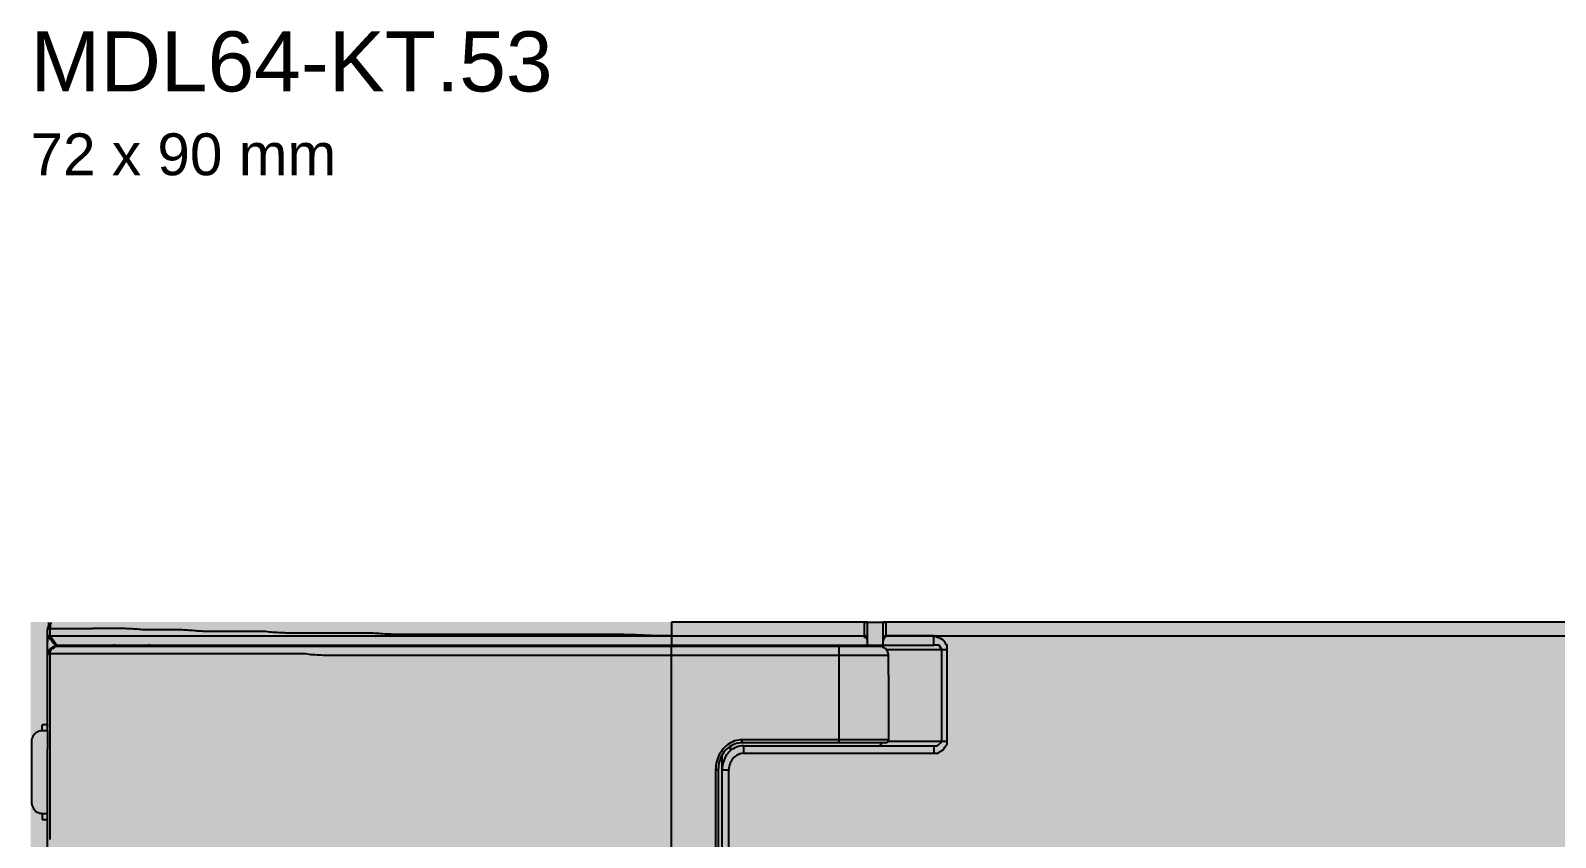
# Model space of a CAD drawing. Header units: millimetres. Extents: x 0 to 966, y -664 to 90.
# Drawn here: x 0 to 109.2, y -581.4 to -523.6 of the extents above; entities that cross this region are included whole.
import ezdxf

# ---------------------------------------------------------------- set-up
doc = ezdxf.new("R2010")
doc.units = ezdxf.units.MM
for name, color, linetype in [('HDL_BODY', 7, 'Continuous'), ('HDL_DETAIL', 7, 'Continuous'), ('HDL_PRINT', 7, 'Continuous')]:
    doc.layers.add(name, color=color, linetype=linetype)
doc.styles.add('HDL_ARIAL', font='arial.ttf')

# ---------------------------------------------------------------- blocks, each defined once
blk = doc.blocks.new('M_DRGBW4.1_FRONT')
at = {"layer": 'HDL_BODY', "true_color": 0xe9e9eb}
blk.add_hatch(color=254, dxfattribs=at).paths.add_polyline_path([(0, 0), (183, 0), (183, 84), (0, 84)])
at = {"layer": 'HDL_BODY', "true_color": 0xf4f4f5}
blk.add_hatch(color=7, dxfattribs=at).paths.add_polyline_path([(53.07, 1), (134.5, 1), (134.5, 83), (53.07, 83)])
at = {"layer": 'HDL_PRINT', "true_color": 0x7f3f98}
for points in [[(68.22, 73.53), (69.27, 73.53), (69.27, 72.03), (70.98, 72.03), (70.98, 73.53), (72.03, 73.53), (72.03, 69.22), (70.98, 69.22), (70.98, 70.95), (69.27, 70.95), (69.27, 69.22), (68.22, 69.22), (68.22, 73.53)], [(76.8, 73.53), (78.04, 73.53), (78.04, 70.19), (80.61, 70.19), (80.61, 69.22), (76.8, 69.22), (76.8, 73.53)]]:
    blk.add_hatch(color=205, dxfattribs=at).paths.add_polyline_path(points)
h = blk.add_hatch(color=205, dxfattribs=at)
h.paths.add_polyline_path([(72.51, 73.53), (74.8, 73.53), (74.88, 73.53), (74.96, 73.52), (75.03, 73.51), (75.1, 73.49), (75.17, 73.47), (75.23, 73.44), (75.29, 73.41), (75.35, 73.38), (75.41, 73.35), (75.46, 73.32), (75.52, 73.28), (75.58, 73.25), (75.63, 73.22), (75.69, 73.18), (75.74, 73.14), (75.79, 73.1), (75.83, 73.05), (75.87, 73), (75.91, 72.95), (75.94, 72.89), (75.99, 72.82), (76.04, 72.76), (76.09, 72.69), (76.12, 72.63), (76.15, 72.56), (76.18, 72.5), (76.2, 72.43), (76.21, 72.37), (76.22, 72.3), (76.23, 72.24), (76.25, 72.15), (76.27, 72.06), (76.28, 71.98), (76.3, 71.89), (76.31, 71.81), (76.31, 71.73), (76.32, 71.65), (76.32, 71.58), (76.32, 71.51), (76.32, 71.44), (76.32, 71.38), (76.32, 71.25), (76.32, 71.13), (76.32, 71.01), (76.32, 70.91), (76.31, 70.81), (76.31, 70.72), (76.3, 70.64), (76.29, 70.56), (76.28, 70.49), (76.27, 70.42), (76.25, 70.36), (76.23, 70.3), (76.2, 70.21), (76.17, 70.12), (76.14, 70.04), (76.11, 69.97), (76.07, 69.9), (76.03, 69.84), (75.99, 69.78), (75.95, 69.73), (75.9, 69.69), (75.85, 69.66), (75.81, 69.59), (75.77, 69.53), (75.72, 69.48), (75.67, 69.43), (75.61, 69.4), (75.56, 69.37), (75.49, 69.35), (75.43, 69.34), (75.37, 69.33), (75.3, 69.3), (75.23, 69.28), (75.16, 69.26), (75.08, 69.24), (75.01, 69.23), (74.95, 69.23), (74.89, 69.23), (74.84, 69.22), (74.8, 69.22), (72.51, 69.22), (72.51, 73.53)])
h.paths.add_polyline_path([(73.56, 72.56), (73.56, 70.19), (74.51, 70.19), (74.57, 70.19), (74.64, 70.2), (74.7, 70.2), (74.76, 70.2), (74.81, 70.21), (74.86, 70.23), (74.91, 70.25), (74.95, 70.27), (74.99, 70.3), (75.02, 70.31), (75.06, 70.32), (75.09, 70.35), (75.12, 70.38), (75.14, 70.43), (75.16, 70.48), (75.17, 70.55), (75.18, 70.63), (75.2, 70.66), (75.22, 70.7), (75.24, 70.75), (75.25, 70.81), (75.26, 70.88), (75.27, 70.96), (75.27, 71.05), (75.27, 71.15), (75.27, 71.26), (75.27, 71.38), (75.27, 71.49), (75.26, 71.6), (75.25, 71.71), (75.24, 71.8), (75.22, 71.89), (75.2, 71.97), (75.18, 72.04), (75.16, 72.11), (75.13, 72.16), (75.11, 72.21), (75.08, 72.24), (75.05, 72.3), (75.01, 72.36), (74.97, 72.4), (74.92, 72.45), (74.87, 72.48), (74.81, 72.51), (74.74, 72.53), (74.67, 72.55), (74.59, 72.56), (74.51, 72.56), (73.56, 72.56)])
at = {"layer": 'HDL_PRINT', "true_color": 0x5b5b5e}
for points in [[(88.81, 73.21), (88.63, 73.21), (88.45, 73.19), (88.27, 73.18), (88.1, 73.15), (87.93, 73.12), (87.76, 73.07), (87.6, 73.03), (87.43, 72.97), (87.27, 72.92), (87.12, 72.85), (86.96, 72.78), (86.81, 72.7), (86.66, 72.62), (86.52, 72.54), (86.37, 72.45), (86.24, 72.35), (86.1, 72.25), (85.97, 72.15), (85.84, 72.04), (85.71, 71.93), (85.59, 71.82), (85.47, 71.7), (86.04, 71.7), (86.16, 71.8), (86.28, 71.89), (86.4, 71.98), (86.52, 72.06), (86.65, 72.14), (86.78, 72.22), (86.91, 72.29), (87.04, 72.36), (87.18, 72.42), (87.32, 72.48), (87.46, 72.54), (87.6, 72.59), (87.75, 72.63), (87.89, 72.67), (88.04, 72.7), (88.19, 72.73), (88.34, 72.75), (88.5, 72.77), (88.65, 72.77), (88.81, 72.78), (88.9, 72.78), (89.06, 72.77), (89.22, 72.77), (89.37, 72.75), (89.52, 72.73), (89.67, 72.7), (89.82, 72.67), (89.97, 72.63), (90.11, 72.59), (90.25, 72.54), (90.39, 72.48), (90.53, 72.42), (90.67, 72.36), (90.8, 72.29), (90.93, 72.22), (91.06, 72.14), (91.19, 72.06), (91.31, 71.98), (91.43, 71.89), (91.55, 71.8), (91.67, 71.7), (92.24, 71.7), (92.12, 71.82), (92, 71.93), (91.87, 72.04), (91.74, 72.15), (91.6, 72.25), (91.46, 72.35), (91.32, 72.45), (91.17, 72.54), (91.02, 72.62), (90.87, 72.7), (90.71, 72.78), (90.56, 72.85), (90.4, 72.92), (90.24, 72.97), (90.07, 73.03), (89.91, 73.07), (89.74, 73.12), (89.58, 73.15), (89.41, 73.18), (89.24, 73.19), (89.07, 73.21), (88.9, 73.21), (88.81, 73.21)], [(85.85, 70.52), (85.85, 71.49), (85.38, 71.49), (85.38, 69.33), (85.85, 69.33), (85.85, 69.98), (86.04, 70.19), (86.71, 69.33), (87.38, 69.33), (86.43, 70.52), (86.43, 70.63), (87.09, 71.49), (86.62, 71.49), (85.85, 70.52)], [(89.19, 71.49), (89.67, 71.49), (89.67, 69.33), (89.57, 69.33), (89.19, 69.33), (89.09, 69.33), (88.14, 70.73), (88.14, 69.33), (87.67, 69.33), (87.67, 71.49), (87.85, 71.49), (88.14, 71.49), (88.33, 71.49), (89.19, 70.09), (89.19, 71.49)], [(91.76, 71.49), (92.24, 71.49), (90.53, 69.33), (90.05, 69.33), (91.76, 71.49)], [(90.81, 71.49), (90.24, 71.49), (91.67, 69.33), (92.24, 69.33), (90.81, 71.49)], [(93, 69.22), (93.58, 71.92), (93.95, 71.92), (93.39, 69.22), (93, 69.22)], [(94.53, 69.33), (95, 71.81), (96.62, 71.81), (96.53, 71.38), (95.39, 71.38), (95.2, 70.84), (96.34, 70.84), (96.34, 70.41), (95.2, 70.41), (95, 69.77), (96.34, 69.77), (96.25, 69.33), (94.53, 69.33)], [(96.53, 69.33), (97.01, 71.81), (97.39, 71.81), (96.91, 69.33), (96.53, 69.33)], [(99.39, 71.81), (98.91, 69.33), (97.29, 69.33), (97.39, 69.77), (98.53, 69.77), (98.72, 70.3), (97.48, 70.3), (97.58, 70.73), (98.72, 70.73), (98.91, 71.38), (97.58, 71.38), (97.67, 71.81), (99.39, 71.81)]]:
    blk.add_hatch(color=251, dxfattribs=at).paths.add_polyline_path(points)
at = {"layer": 'HDL_DETAIL', "color": 251, "true_color": 0x626369}
for points in [[(1.3, 83.98), (1.3, 83.76), (1.21, 83.54)], [(1.21, 83.54), (1.21, 83.44)], [(1.21, 83.44), (1.21, 83.44), (1.22, 83.48), (1.23, 83.51), (1.26, 83.53), (1.28, 83.54), (1.3, 83.54), (1.3, 83.54), (1.4, 83.54)], [(1.21, 76.65), (1.21, 83.44)], [(1.21, 83.01), (1.21, 82.96), (1.21, 82.91), (1.21, 82.85), (1.21, 82.79), (1.21, 82.73), (1.21, 82.67), (1.21, 82.62), (1.21, 82.58)], [(1.4, 82.79), (1.21, 83.01)], [(1.21, 83.01), (1.3, 83.01), (1.4, 83.01)], [(1.49, 83.98), (1.46, 83.93), (1.44, 83.88), (1.42, 83.82), (1.41, 83.76), (1.4, 83.7), (1.4, 83.64), (1.4, 83.59), (1.4, 83.54)], [(1.4, 83.54), (1.48, 83.54), (1.55, 83.54), (1.63, 83.54), (1.71, 83.54), (1.79, 83.54), (1.87, 83.54), (1.94, 83.54), (2.02, 83.54), (2.1, 83.54), (2.18, 83.54), (2.26, 83.54), (2.35, 83.54), (2.44, 83.54), (2.53, 83.54), (2.61, 83.54), (2.7, 83.54), (2.78, 83.54), (2.86, 83.54), (2.95, 83.54), (3.03, 83.54), (3.12, 83.54), (3.21, 83.54), (3.31, 83.54), (3.4, 83.54), (3.5, 83.54), (3.59, 83.54), (3.69, 83.54), (3.78, 83.54), (3.88, 83.54), (3.97, 83.54), (4.07, 83.54), (4.16, 83.54), (4.26, 83.54), (4.35, 83.54), (4.45, 83.54)], [(1.4, 83.44), (1.4, 83.54)], [(1.4, 83.01), (1.4, 83.44)], [(1.4, 83.01), (1.88, 82.36)], [(1.4, 83.01), (1.54, 83.01), (1.68, 83.01), (1.83, 83.01), (1.97, 83.01), (2.11, 83.01), (2.26, 83.01), (2.4, 83.01), (2.54, 83.01), (2.69, 83.01), (2.83, 83.01), (2.97, 83.01), (3.11, 83.01), (3.26, 83.01), (3.4, 83.01), (3.54, 83.01), (3.69, 83.01), (3.83, 83.01), (3.97, 83.01), (4.07, 83.01), (4.18, 83.01), (4.28, 83.01), (4.38, 83.01), (4.48, 83.01), (4.59, 83.01), (4.69, 83.01), (4.79, 83.01), (4.89, 83.01), (4.99, 83.01), (5.1, 83.01), (5.2, 83.01), (5.3, 83.01), (5.4, 83.01)], [(45.91, 83.01), (45.73, 83.01), (45.54, 83.01), (45.36, 83.01), (45.18, 83.01), (44.99, 83.02), (44.81, 83.02), (44.63, 83.03), (44.45, 83.04), (44.27, 83.04), (44.09, 83.05), (43.91, 83.06), (43.73, 83.06), (43.55, 83.07), (43.37, 83.08), (43.19, 83.08), (43, 83.09), (42.82, 83.1), (42.64, 83.1), (42.46, 83.11), (42.27, 83.11), (42.09, 83.11), (41.9, 83.11), (41.72, 83.11), (41.55, 83.11), (41.38, 83.11), (41.21, 83.11), (41.04, 83.11), (40.87, 83.11), (40.71, 83.11), (40.54, 83.11), (40.37, 83.11), (40.2, 83.11), (40.03, 83.11), (39.86, 83.11), (39.69, 83.11), (39.52, 83.11), (39.35, 83.11), (39.19, 83.11), (39.02, 83.11), (38.85, 83.11), (38.68, 83.11), (38.51, 83.11), (38.34, 83.11), (38.17, 83.11), (38, 83.11), (37.85, 83.11), (37.7, 83.11), (37.55, 83.11), (37.39, 83.11), (37.24, 83.11), (37.08, 83.11), (36.93, 83.11), (36.77, 83.11), (36.62, 83.11), (36.46, 83.11), (36.3, 83.11), (36.15, 83.11), (35.99, 83.11), (35.83, 83.11), (35.68, 83.11), (35.52, 83.11), (35.37, 83.11), (35.21, 83.11), (35.06, 83.11), (34.91, 83.11), (34.76, 83.11), (34.6, 83.11), (34.45, 83.11), (34.29, 83.11), (34.14, 83.11), (33.99, 83.11), (33.84, 83.11), (33.69, 83.11), (33.54, 83.11), (33.39, 83.11), (33.24, 83.11), (33.09, 83.11), (32.94, 83.11), (32.78, 83.11), (32.63, 83.11), (32.48, 83.11), (32.33, 83.11), (32.18, 83.11), (32.02, 83.11), (31.87, 83.11), (31.71, 83.11), (31.56, 83.11), (31.41, 83.11), (31.27, 83.11), (31.12, 83.11), (30.97, 83.11), (30.83, 83.11), (30.69, 83.11), (30.54, 83.11), (30.4, 83.11), (30.26, 83.11), (30.11, 83.11), (29.97, 83.11), (29.83, 83.11), (29.68, 83.11), (29.54, 83.11), (29.39, 83.11), (29.24, 83.11), (29.1, 83.11), (28.95, 83.11), (28.8, 83.11), (28.66, 83.11), (28.52, 83.11), (28.37, 83.11), (28.23, 83.11), (28.09, 83.11), (27.95, 83.11), (27.8, 83.11), (27.66, 83.11), (27.52, 83.11), (27.37, 83.11), (27.23, 83.11), (27.09, 83.11), (26.95, 83.11), (26.8, 83.11), (26.66, 83.11), (26.52, 83.11), (26.37, 83.11), (26.23, 83.12), (26.09, 83.12), (25.94, 83.12), (25.8, 83.13), (25.66, 83.13), (25.52, 83.14), (25.38, 83.15), (25.24, 83.16), (25.1, 83.17), (24.96, 83.18), (24.82, 83.18), (24.69, 83.19), (24.55, 83.2), (24.42, 83.21), (24.28, 83.21), (24.15, 83.22), (24.02, 83.22), (23.89, 83.22), (23.75, 83.22), (23.61, 83.22), (23.47, 83.22), (23.33, 83.22), (23.2, 83.22), (23.06, 83.22), (22.93, 83.22), (22.79, 83.22), (22.66, 83.22), (22.52, 83.22), (22.39, 83.22), (22.25, 83.22), (22.11, 83.22), (21.98, 83.22), (21.84, 83.22), (21.7, 83.22), (21.56, 83.22), (21.42, 83.22), (21.28, 83.22), (21.15, 83.22), (21.01, 83.22), (20.88, 83.22), (20.74, 83.22), (20.61, 83.22), (20.47, 83.22), (20.34, 83.22), (20.21, 83.22), (20.07, 83.22), (19.94, 83.22), (19.8, 83.22), (19.67, 83.22), (19.53, 83.22), (19.4, 83.22), (19.26, 83.22), (19.13, 83.22), (18.99, 83.22), (18.86, 83.22), (18.72, 83.22), (18.59, 83.22), (18.46, 83.22), (18.32, 83.22), (18.19, 83.23), (18.05, 83.23), (17.92, 83.24), (17.78, 83.24), (17.65, 83.25), (17.51, 83.26), (17.38, 83.27), (17.24, 83.28), (17.11, 83.29), (16.98, 83.31), (16.84, 83.33), (16.72, 83.33), (16.61, 83.33), (16.49, 83.33), (16.37, 83.33), (16.25, 83.33), (16.13, 83.33), (16.01, 83.33), (15.89, 83.33), (15.77, 83.33), (15.64, 83.33), (15.52, 83.33), (15.39, 83.33), (15.27, 83.33), (15.14, 83.33), (15.01, 83.33), (14.88, 83.33), (14.74, 83.33), (14.62, 83.33), (14.49, 83.33), (14.37, 83.33), (14.24, 83.33), (14.12, 83.33), (13.99, 83.33), (13.87, 83.33), (13.74, 83.33), (13.62, 83.33), (13.49, 83.33), (13.37, 83.33), (13.24, 83.33), (13.12, 83.33), (12.99, 83.33), (12.87, 83.33), (12.74, 83.33), (12.62, 83.33), (12.49, 83.33), (12.37, 83.34), (12.24, 83.35), (12.12, 83.35), (11.99, 83.36), (11.87, 83.37), (11.74, 83.38), (11.62, 83.39), (11.49, 83.4), (11.37, 83.41), (11.24, 83.42), (11.12, 83.43), (10.99, 83.43), (10.87, 83.44), (10.74, 83.44), (10.61, 83.44), (10.48, 83.44), (10.35, 83.44), (10.22, 83.44), (10.09, 83.44), (9.96, 83.44), (9.84, 83.44), (9.72, 83.44), (9.6, 83.44), (9.47, 83.44), (9.35, 83.44), (9.23, 83.44), (9.12, 83.44), (9, 83.44), (8.88, 83.44), (8.76, 83.44), (8.64, 83.44), (8.52, 83.44), (8.4, 83.44), (8.28, 83.45), (8.16, 83.45), (8.03, 83.46), (7.91, 83.47), (7.78, 83.48), (7.66, 83.49), (7.53, 83.5), (7.41, 83.5), (7.28, 83.51), (7.15, 83.52), (7.03, 83.53), (6.91, 83.53), (6.79, 83.54), (6.66, 83.54), (6.55, 83.54), (6.43, 83.54), (6.31, 83.54), (6.19, 83.54), (6.06, 83.54), (5.94, 83.54), (5.81, 83.54), (5.69, 83.54), (5.56, 83.54), (5.43, 83.54), (5.31, 83.54), (5.18, 83.54), (5.06, 83.54), (4.93, 83.54), (4.81, 83.54), (4.69, 83.54), (4.57, 83.54), (4.45, 83.54)], [(5.4, 83.01), (5.53, 83.01), (5.65, 83.01), (5.78, 83.01), (5.9, 83.01), (6.03, 83.01), (6.15, 83.01), (6.28, 83.01), (6.4, 83.01), (6.53, 83.01), (6.65, 83.01), (6.78, 83.01), (6.9, 83.01), (7.03, 83.01), (7.15, 83.01), (7.28, 83.01), (7.4, 83.01), (7.52, 83.01), (7.63, 83.01), (7.75, 83.01), (7.86, 83.01), (7.98, 83.01), (8.09, 83.01), (8.2, 83.01), (8.32, 83.01), (8.43, 83.01), (8.55, 83.01), (8.66, 83.01), (8.78, 83.01), (8.89, 83.01), (9.01, 83.01), (9.12, 83.01)], [(9.12, 83.01), (9.26, 83.01), (9.4, 83.01), (9.54, 83.01), (9.68, 83.01), (9.82, 83.01), (9.95, 83.01), (10.09, 83.01), (10.22, 83.01), (10.36, 83.01), (10.49, 83.01), (10.63, 83.01), (10.77, 83.01), (10.9, 83.01), (11.04, 83.01), (11.18, 83.01), (11.32, 83.01), (11.46, 83.01), (11.6, 83.01), (11.79, 83.01), (11.99, 83.01), (12.18, 83.01), (12.37, 83.01), (12.56, 83.01), (12.75, 83.01), (12.94, 83.01), (13.13, 83.01), (13.32, 83.01), (13.51, 83.01), (13.7, 83.01), (13.89, 83.01), (14.08, 83.01), (14.26, 83.01), (14.45, 83.01), (14.64, 83.01), (14.83, 83.01), (15.02, 83.01), (15.21, 83.01), (15.4, 83.01), (15.59, 83.01), (15.78, 83.01), (15.98, 83.01), (16.17, 83.01), (16.36, 83.01), (16.57, 83.01), (16.78, 83.01), (16.99, 83.01), (17.19, 83.01), (17.4, 83.01), (17.61, 83.01), (17.81, 83.01), (18.01, 83.01), (18.22, 83.01), (18.42, 83.01), (18.63, 83.01), (18.83, 83.01), (19.03, 83.01), (19.24, 83.01), (19.44, 83.01), (19.64, 83.01), (19.85, 83.01), (20.05, 83.01), (20.26, 83.01), (20.46, 83.01), (20.67, 83.01), (20.87, 83.01), (21.08, 83.01), (21.29, 83.01), (21.49, 83.01), (21.7, 83.01), (21.91, 83.01), (22.13, 83.01), (22.34, 83.01), (22.56, 83.01), (22.77, 83.01), (22.99, 83.01), (23.2, 83.01), (23.42, 83.01), (23.63, 83.01), (23.85, 83.01), (24.07, 83.01), (24.28, 83.01), (24.5, 83.01), (24.72, 83.01), (24.94, 83.01), (25.15, 83.01), (25.37, 83.01), (25.59, 83.01), (25.8, 83.01), (26.02, 83.01), (26.23, 83.01), (26.45, 83.01), (26.66, 83.01), (26.88, 83.01), (27.09, 83.01), (27.3, 83.01), (27.52, 83.01), (27.73, 83.01), (27.95, 83.01), (28.16, 83.01), (28.38, 83.01), (28.6, 83.01), (28.82, 83.01), (29.03, 83.01), (29.25, 83.01), (29.47, 83.01), (29.69, 83.01), (29.91, 83.01), (30.13, 83.01), (30.35, 83.01), (30.57, 83.01), (30.79, 83.01), (31.01, 83.01), (31.23, 83.01), (31.45, 83.01), (31.66, 83.01), (31.88, 83.01), (32.1, 83.01), (32.32, 83.01), (32.54, 83.01), (32.75, 83.01), (32.97, 83.01), (33.19, 83.01), (33.4, 83.01), (33.62, 83.01), (33.83, 83.01), (34.05, 83.01), (34.27, 83.01), (34.49, 83.01), (34.7, 83.01), (34.92, 83.01), (35.14, 83.01), (35.35, 83.01), (35.57, 83.01), (35.79, 83.01), (36, 83.01), (36.22, 83.01), (36.44, 83.01), (36.66, 83.01), (36.87, 83.01), (37.09, 83.01), (37.31, 83.01), (37.52, 83.01), (37.74, 83.01), (37.96, 83.01), (38.17, 83.01), (38.39, 83.01), (38.61, 83.01), (38.82, 83.01), (39.04, 83.01), (39.26, 83.01), (39.47, 83.01), (39.69, 83.01), (39.91, 83.01), (40.12, 83.01), (40.34, 83.01), (40.55, 83.01), (40.77, 83.01), (40.98, 83.01), (41.2, 83.01), (41.41, 83.01), (41.62, 83.01), (41.84, 83.01), (42.05, 83.01), (42.27, 83.01), (42.48, 83.01), (42.7, 83.01), (42.91, 83.01), (43.13, 83.01), (43.34, 83.01), (43.56, 83.01), (43.77, 83.01), (43.98, 83.01), (44.2, 83.01), (44.41, 83.01), (44.63, 83.01), (44.84, 83.01), (45.06, 83.01), (45.27, 83.01), (45.48, 83.01), (45.7, 83.01), (45.91, 83.01)], [(45.91, 84), (45.91, 82.36)], [(59.73, 84), (45.91, 84)], [(45.91, 83.01), (59.73, 83.01)], [(45.91, 83.01), (59.93, 83.01)], [(59.73, 83.01), (59.73, 84)], [(59.93, 84), (59.92, 84), (59.89, 84), (59.84, 84), (59.79, 84), (59.73, 84)], [(59.73, 84), (59.73, 84), (59.83, 84), (59.93, 84), (60.02, 84), (60.12, 84), (60.21, 84), (60.31, 84), (60.35, 84), (60.39, 84), (60.42, 84), (60.45, 84), (60.5, 84), (60.59, 84), (60.69, 84), (60.78, 84), (60.88, 84), (60.98, 84), (61.07, 84), (61.17, 84), (61.26, 84)], [(59.73, 84), (59.83, 84), (59.83, 84)], [(59.73, 82.9), (59.73, 83.01)], [(59.83, 84), (59.89, 84), (59.92, 83.99), (59.93, 83.98), (59.93, 83.98)], [(59.93, 82.36), (59.93, 84)], [(59.93, 84), (59.93, 84), (60.02, 84), (60.12, 84)], [(60.12, 84), (60.12, 84), (60.21, 84), (60.31, 84), (60.4, 84), (60.5, 84), (60.59, 84), (60.69, 84), (60.78, 84), (60.88, 84), (60.98, 84), (61.07, 84)], [(61.07, 82.14), (61.07, 84)], [(61.17, 84), (61.11, 84), (61.08, 84), (61.07, 84), (61.07, 84)], [(61.17, 84), (61.11, 84), (61.08, 83.99), (61.07, 83.98), (61.07, 83.98)], [(61.07, 83.01), (122.46, 83.01)], [(61.26, 84), (61.17, 84), (61.17, 84)], [(61.26, 84), (61.17, 84), (61.17, 84)], [(61.26, 83.01), (61.17, 82.9)], [(61.26, 84), (61.26, 83.01)], [(122.27, 84), (61.26, 84)], [(64.69, 83.01), (61.26, 83.01)], [(64.69, 82.36), (64.69, 83.01)], [(65.64, 82.04), (65.64, 82.08), (65.64, 82.13), (65.64, 82.18), (65.64, 82.22), (65.64, 82.27), (65.64, 82.31), (65.64, 82.36), (65.61, 82.37), (65.58, 82.38), (65.56, 82.41), (65.54, 82.45), (65.52, 82.49), (65.49, 82.53), (65.45, 82.58), (65.45, 82.62), (65.43, 82.65), (65.41, 82.67), (65.38, 82.69), (65.34, 82.72), (65.31, 82.75), (65.26, 82.79), (65.22, 82.8), (65.18, 82.81), (65.14, 82.83), (65.1, 82.86), (65.06, 82.88), (65.02, 82.89), (64.98, 82.9), (64.94, 82.9), (64.9, 82.92), (64.86, 82.94), (64.81, 82.96), (64.77, 82.98), (64.73, 83), (64.69, 83.01)], [(1.78, 82.25), (1.71, 82.25), (1.64, 82.23), (1.57, 82.2), (1.5, 82.16), (1.44, 82.11), (1.39, 82.05), (1.34, 81.99), (1.29, 81.92), (1.26, 81.84), (1.23, 81.77), (1.21, 81.69), (1.21, 81.61)], [(1.78, 82.36), (1.75, 82.4), (1.7, 82.44), (1.66, 82.5), (1.61, 82.55), (1.57, 82.6), (1.52, 82.65), (1.47, 82.71), (1.43, 82.75), (1.4, 82.79)], [(1.4, 81.72), (1.4, 81.72), (1.4, 81.75), (1.4, 81.78), (1.4, 81.83), (1.4, 81.88), (1.4, 81.93), (1.49, 82.04), (1.53, 82.08), (1.56, 82.11), (1.59, 82.13), (1.61, 82.14), (1.64, 82.14), (1.68, 82.14), (1.78, 82.25)], [(1.78, 82.36), (64.69, 82.36)], [(60.88, 82.25), (1.78, 82.25)], [(1.88, 82.25), (1.78, 82.25)], [(3.21, 82.25), (3.21, 82.36)], [(5.02, 82.25), (5.02, 82.36)], [(6.07, 82.36), (6.03, 82.35), (5.97, 82.34), (5.9, 82.33), (5.83, 82.31), (5.76, 82.29), (5.69, 82.27), (5.64, 82.26), (5.59, 82.25)], [(8.93, 82.25), (8.89, 82.26), (8.83, 82.27), (8.76, 82.29), (8.69, 82.31), (8.62, 82.33), (8.55, 82.34), (8.5, 82.35), (8.45, 82.36)], [(9.5, 82.25), (9.5, 82.36)], [(34.86, 82.25), (34.86, 82.36)], [(35.53, 82.25), (35.53, 82.36)], [(45.91, 2.48), (45.91, 82.25)], [(49.54, 82.36), (49.54, 82.25)], [(50.11, 82.36), (50.11, 82.25)], [(55.26, 82.36), (55.26, 82.25)], [(56.4, 82.36), (56.4, 82.25)], [(56.4, 82.36), (56.4, 82.25)], [(57.92, 75.36), (57.92, 82.25)], [(59.35, 82.36), (59.35, 82.25)], [(59.35, 82.36), (59.35, 82.25)], [(59.93, 82.68), (59.92, 82.73), (59.91, 82.77), (59.88, 82.81), (59.85, 82.85), (59.81, 82.87), (59.78, 82.89), (59.73, 82.9)], [(60.78, 82.36), (60.78, 82.25)], [(61.45, 81.61), (61.45, 81.69), (61.43, 81.77), (61.4, 81.84), (61.37, 81.92), (61.32, 81.99), (61.27, 82.05), (61.22, 82.11), (61.16, 82.16), (61.09, 82.2), (61.02, 82.23), (60.95, 82.25), (60.88, 82.25)], [(60.98, 82.36), (60.98, 82.25)], [(61.17, 82.9), (61.16, 82.89), (61.14, 82.87), (61.12, 82.83), (61.09, 82.79), (61.08, 82.74), (61.07, 82.68)], [(61.26, 82.04), (65.64, 82.04)], [(65.26, 82.04), (65.26, 82.04), (65.26, 82.06), (65.25, 82.09), (65.24, 82.12), (65.21, 82.14), (65.17, 82.14), (65.17, 82.25), (65.12, 82.25), (65.09, 82.26), (65.08, 82.28), (65.08, 82.31), (65.07, 82.36), (65.03, 82.36), (64.99, 82.36), (64.96, 82.36), (64.93, 82.36), (64.88, 82.36), (64.87, 82.36), (64.84, 82.36), (64.8, 82.36), (64.75, 82.36), (64.69, 82.36)], [(65.26, 75.47), (65.26, 82.04)], [(65.64, 75.47), (65.64, 82.04)], [(1.4, 81.72), (1.3, 81.72), (1.26, 81.72), (1.24, 81.71), (1.22, 81.7), (1.21, 81.68), (1.21, 81.65), (1.21, 81.61)], [(12.27, 81.72), (12.15, 81.72), (12.03, 81.72), (11.91, 81.72), (11.79, 81.72), (11.67, 81.72), (11.55, 81.72), (11.43, 81.72), (11.31, 81.72), (11.19, 81.72), (11.07, 81.72), (10.94, 81.72), (10.82, 81.72), (10.69, 81.72), (10.56, 81.72), (10.43, 81.72), (10.3, 81.72), (10.17, 81.72), (10.04, 81.72), (9.92, 81.72), (9.79, 81.72), (9.67, 81.72), (9.54, 81.72), (9.42, 81.72), (9.29, 81.72), (9.17, 81.72), (9.04, 81.72), (8.92, 81.72), (8.79, 81.72), (8.67, 81.72), (8.54, 81.72), (8.42, 81.72), (8.29, 81.72), (8.17, 81.72), (8.06, 81.72), (7.95, 81.72), (7.84, 81.72), (7.74, 81.72), (7.63, 81.72), (7.52, 81.72), (7.41, 81.72), (7.3, 81.72), (7.18, 81.72), (7.07, 81.72), (6.96, 81.72), (6.84, 81.72), (6.72, 81.72), (6.6, 81.72), (6.48, 81.72), (6.36, 81.72), (6.25, 81.72), (6.15, 81.72), (6.04, 81.72), (5.93, 81.72), (5.82, 81.72), (5.71, 81.72), (5.59, 81.72), (5.48, 81.72), (5.37, 81.72), (5.26, 81.72), (5.15, 81.72), (5.04, 81.72), (4.93, 81.72), (4.83, 81.72), (4.73, 81.72), (4.63, 81.72), (4.52, 81.72), (4.42, 81.72), (4.32, 81.72), (4.22, 81.72), (4.12, 81.72), (4.01, 81.72), (3.91, 81.72), (3.81, 81.72), (3.71, 81.72), (3.6, 81.72), (3.5, 81.72), (3.4, 81.72), (3.31, 81.72), (3.21, 81.72), (3.11, 81.72), (3.02, 81.72), (2.92, 81.72), (2.83, 81.72), (2.73, 81.72), (2.64, 81.72), (2.54, 81.72), (2.45, 81.72), (2.35, 81.72), (2.26, 81.72), (2.18, 81.72), (2.1, 81.72), (2.02, 81.72), (1.94, 81.72), (1.87, 81.72), (1.79, 81.72), (1.71, 81.72), (1.63, 81.72), (1.55, 81.72), (1.48, 81.72), (1.4, 81.72)], [(1.4, 81.61), (1.4, 81.72)], [(1.4, 76.65), (1.4, 76.75), (1.4, 76.84), (1.4, 76.94), (1.4, 77.04), (1.4, 77.15), (1.4, 77.25), (1.4, 77.35), (1.4, 77.46), (1.4, 77.56), (1.4, 77.66), (1.4, 77.76), (1.4, 77.86), (1.4, 77.96), (1.4, 78.05), (1.4, 78.21), (1.4, 78.38), (1.4, 78.54), (1.4, 78.7), (1.4, 78.86), (1.4, 79.02), (1.4, 79.18), (1.4, 79.35), (1.4, 79.51), (1.4, 79.67), (1.4, 79.83), (1.4, 79.99), (1.4, 80.15), (1.4, 80.31), (1.4, 80.48), (1.4, 80.64), (1.4, 80.8), (1.4, 80.96), (1.4, 81.12), (1.4, 81.28), (1.4, 81.45), (1.4, 81.61)], [(12.36, 81.72), (12.27, 81.72)], [(45.91, 81.61), (45.78, 81.61), (45.65, 81.61), (45.52, 81.61), (45.39, 81.61), (45.26, 81.61), (45.13, 81.61), (45.01, 81.61), (44.88, 81.61), (44.76, 81.61), (44.63, 81.61), (44.5, 81.61), (44.38, 81.61), (44.25, 81.61), (44.12, 81.61), (43.99, 81.61), (43.86, 81.61), (43.72, 81.61), (43.59, 81.61), (43.45, 81.61), (43.32, 81.61), (43.18, 81.61), (43.05, 81.61), (42.92, 81.61), (42.78, 81.61), (42.65, 81.61), (42.51, 81.61), (42.38, 81.61), (42.24, 81.61), (42.11, 81.61), (41.97, 81.61), (41.84, 81.61), (41.7, 81.61), (41.57, 81.61), (41.44, 81.61), (41.29, 81.61), (41.15, 81.61), (41.01, 81.61), (40.86, 81.61), (40.72, 81.61), (40.58, 81.61), (40.44, 81.61), (40.3, 81.61), (40.16, 81.61), (40.02, 81.61), (39.88, 81.61), (39.75, 81.61), (39.61, 81.61), (39.48, 81.61), (39.34, 81.61), (39.21, 81.61), (39.08, 81.61), (38.96, 81.61), (38.81, 81.61), (38.66, 81.61), (38.51, 81.61), (38.37, 81.61), (38.22, 81.61), (38.08, 81.61), (37.94, 81.61), (37.8, 81.61), (37.66, 81.61), (37.52, 81.61), (37.38, 81.61), (37.24, 81.61), (37.1, 81.61), (36.97, 81.61), (36.83, 81.61), (36.69, 81.61), (36.56, 81.61), (36.42, 81.61), (36.29, 81.61), (36.14, 81.61), (35.99, 81.61), (35.84, 81.61), (35.7, 81.61), (35.55, 81.61), (35.41, 81.61), (35.26, 81.61), (35.12, 81.61), (34.98, 81.61), (34.83, 81.61), (34.69, 81.61), (34.55, 81.61), (34.4, 81.61), (34.26, 81.61), (34.11, 81.61), (33.97, 81.61), (33.82, 81.61), (33.67, 81.61), (33.52, 81.61), (33.37, 81.61), (33.22, 81.61), (33.08, 81.61), (32.93, 81.61), (32.79, 81.61), (32.64, 81.61), (32.5, 81.61), (32.35, 81.61), (32.21, 81.61), (32.07, 81.61), (31.92, 81.61), (31.78, 81.61), (31.64, 81.61), (31.49, 81.61), (31.35, 81.61), (31.2, 81.61), (31.06, 81.61), (30.91, 81.61), (30.76, 81.61), (30.61, 81.61), (30.46, 81.61), (30.31, 81.61), (30.16, 81.61), (30.01, 81.61), (29.85, 81.61), (29.7, 81.61), (29.55, 81.61), (29.4, 81.61), (29.25, 81.61), (29.1, 81.61), (28.95, 81.61), (28.8, 81.61), (28.65, 81.61), (28.5, 81.61), (28.35, 81.61), (28.2, 81.61), (28.05, 81.61), (27.9, 81.61), (27.76, 81.61), (27.62, 81.61), (27.49, 81.61), (27.34, 81.61), (27.2, 81.61), (27.06, 81.61), (26.92, 81.61), (26.77, 81.61), (26.63, 81.61), (26.48, 81.61), (26.33, 81.61), (26.18, 81.61), (26.03, 81.61), (25.88, 81.61), (25.74, 81.61), (25.59, 81.61), (25.43, 81.61), (25.28, 81.61), (25.13, 81.61), (24.98, 81.61), (24.84, 81.61), (24.69, 81.61), (24.54, 81.61), (24.4, 81.61), (24.25, 81.61), (24.11, 81.61), (23.97, 81.61), (23.82, 81.61), (23.68, 81.61), (23.54, 81.61), (23.39, 81.61), (23.25, 81.61), (23.11, 81.61), (22.96, 81.61), (22.81, 81.61), (22.67, 81.61), (22.52, 81.61), (22.37, 81.61), (22.23, 81.61), (22.1, 81.61), (21.96, 81.61), (21.82, 81.61), (21.68, 81.61), (21.53, 81.61), (21.39, 81.61), (21.25, 81.61), (21.11, 81.62), (20.96, 81.62), (20.82, 81.63), (20.68, 81.63), (20.54, 81.64), (20.39, 81.65), (20.25, 81.66), (20.11, 81.67), (19.97, 81.68), (19.84, 81.7), (19.7, 81.72), (19.56, 81.72), (19.41, 81.72), (19.27, 81.72), (19.13, 81.72), (18.99, 81.72), (18.84, 81.72), (18.7, 81.72), (18.56, 81.72), (18.41, 81.72), (18.27, 81.72), (18.13, 81.72), (17.98, 81.72), (17.84, 81.72), (17.7, 81.72), (17.56, 81.72), (17.41, 81.72), (17.27, 81.72), (17.13, 81.72), (17, 81.72), (16.87, 81.72), (16.74, 81.72), (16.61, 81.72), (16.47, 81.72), (16.34, 81.72), (16.21, 81.72), (16.07, 81.72), (15.94, 81.72), (15.8, 81.72), (15.67, 81.72), (15.53, 81.72), (15.4, 81.72), (15.26, 81.72), (15.13, 81.72), (15, 81.72), (14.87, 81.72), (14.74, 81.72), (14.62, 81.72), (14.49, 81.72), (14.36, 81.72), (14.23, 81.72), (14.11, 81.72), (13.98, 81.72), (13.85, 81.72), (13.72, 81.72), (13.59, 81.72), (13.46, 81.72), (13.32, 81.72), (13.19, 81.72), (13.06, 81.72), (12.92, 81.72), (12.78, 81.72), (12.64, 81.72), (12.5, 81.72), (12.36, 81.72)], [(61.45, 81.61), (45.91, 81.61)], [(61.45, 80.21), (61.45, 81.61)], [(61.45, 80.21), (61.45, 75.58)], [(0.83, 76.22), (0.83, 76.65)], [(1.21, 76.65), (0.83, 76.65)], [(1.21, 76.65), (1.21, 76.55)], [(1.21, 76.22), (1.21, 76.27), (1.21, 76.33), (1.21, 76.4), (1.21, 76.45), (1.21, 76.5), (1.21, 76.53), (1.21, 76.55)], [(1.4, 68.44), (1.4, 68.6), (1.4, 68.77), (1.4, 68.93), (1.4, 69.09), (1.4, 69.25), (1.4, 69.41), (1.4, 69.58), (1.4, 69.74), (1.4, 69.9), (1.4, 70.06), (1.4, 70.22), (1.4, 70.39), (1.4, 70.55), (1.4, 70.71), (1.4, 70.88), (1.4, 71.04), (1.4, 71.21), (1.4, 71.38), (1.4, 71.53), (1.4, 71.69), (1.4, 71.84), (1.4, 71.99), (1.4, 72.15), (1.4, 72.3), (1.4, 72.46), (1.4, 72.61), (1.4, 72.76), (1.4, 72.92), (1.4, 73.07), (1.4, 73.22), (1.4, 73.38), (1.4, 73.53), (1.4, 73.69), (1.4, 73.84), (1.4, 73.99), (1.4, 74.15), (1.4, 74.3), (1.4, 74.46), (1.4, 74.61), (1.4, 74.75), (1.4, 74.89), (1.4, 75.02), (1.4, 75.15), (1.4, 75.29), (1.4, 75.42), (1.4, 75.54), (1.4, 75.67), (1.4, 75.8), (1.4, 75.92), (1.4, 76.05), (1.4, 76.17), (1.4, 76.29), (1.4, 76.41), (1.4, 76.53), (1.4, 76.65)], [(0.83, 76.22), (0.73, 76.22), (0.63, 76.2), (0.55, 76.17), (0.47, 76.13), (0.39, 76.08), (0.33, 76.02), (0.27, 75.95), (0.21, 75.88), (0.17, 75.8), (0.13, 75.72), (0.1, 75.63), (0.08, 75.54), (0.07, 75.45), (0.06, 75.36)], [(0.06, 75.36), (0.06, 71.27)], [(1.21, 76.22), (0.83, 76.22)], [(1.21, 76.22), (1.21, 76.14), (1.21, 76.05), (1.21, 75.96), (1.21, 75.85), (1.21, 75.75), (1.21, 75.63), (1.21, 75.52), (1.21, 75.41), (1.21, 75.3), (1.21, 75.2), (1.21, 75.1), (1.21, 75.01), (1.21, 74.93)], [(50.97, 75.58), (50.83, 75.57), (50.69, 75.56), (50.55, 75.53), (50.42, 75.49), (50.29, 75.44), (50.17, 75.38), (50.05, 75.31), (49.93, 75.23), (49.82, 75.14), (49.72, 75.05), (49.62, 74.95), (49.53, 74.84), (49.45, 74.72), (49.37, 74.6), (49.3, 74.47), (49.24, 74.33), (49.19, 74.19), (49.14, 74.04), (49.11, 73.9), (49.08, 73.74), (49.07, 73.58), (49.06, 73.42)], [(50.97, 75.36), (50.83, 75.35), (50.69, 75.34), (50.55, 75.31), (50.42, 75.26), (50.3, 75.21), (50.18, 75.15), (50.06, 75.07), (49.95, 74.99), (49.85, 74.9), (49.75, 74.8), (49.66, 74.69), (49.58, 74.57), (49.51, 74.45), (49.44, 74.32), (49.38, 74.18), (49.34, 74.04), (49.3, 73.89), (49.27, 73.74), (49.26, 73.58), (49.25, 73.42)], [(50.97, 75.36), (50.97, 75.58)], [(61.45, 75.58), (50.97, 75.58)], [(61.17, 75.36), (50.97, 75.36)], [(60.69, 75.15), (60.73, 75.15), (60.77, 75.17), (60.82, 75.19), (60.87, 75.21), (60.91, 75.25), (60.94, 75.28), (60.97, 75.32), (60.98, 75.36)], [(61.17, 75.36), (61.23, 75.37), (61.29, 75.38), (61.34, 75.4), (61.38, 75.43), (61.41, 75.46), (61.43, 75.5), (61.45, 75.54), (61.45, 75.58)], [(61.36, 75.47), (65.64, 75.47)], [(64.69, 74.61), (64.74, 74.61), (64.79, 74.61), (64.84, 74.61), (64.88, 74.61), (64.93, 74.61), (64.98, 74.61), (65.02, 74.65), (65.06, 74.68), (65.1, 74.71), (65.14, 74.73), (65.18, 74.75), (65.22, 74.78), (65.26, 74.82), (65.31, 74.83), (65.34, 74.85), (65.38, 74.87), (65.41, 74.91), (65.43, 74.95), (65.45, 74.99), (65.45, 75.04), (65.49, 75.04), (65.52, 75.06), (65.54, 75.09), (65.56, 75.12), (65.58, 75.16), (65.61, 75.21), (65.64, 75.26), (65.64, 75.31), (65.64, 75.36), (65.64, 75.4), (65.64, 75.44), (65.64, 75.46), (65.64, 75.47)], [(64.69, 75.15), (64.75, 75.15), (64.8, 75.15), (64.84, 75.15), (64.87, 75.15), (64.88, 75.15), (64.92, 75.15), (64.95, 75.17), (64.97, 75.19), (64.99, 75.21), (65.01, 75.23), (65.04, 75.25), (65.07, 75.26), (65.17, 75.36), (65.26, 75.47)], [(1.21, 9.16), (1.21, 74.93)], [(51.06, 75.15), (50.93, 75.14), (50.8, 75.12), (50.67, 75.09), (50.55, 75.05), (50.43, 75), (50.32, 74.94), (50.21, 74.87), (50.11, 74.79), (50.02, 74.7), (49.93, 74.6), (49.85, 74.49), (49.78, 74.38), (49.72, 74.26), (49.67, 74.14), (49.62, 74), (49.58, 73.87), (49.56, 73.72), (49.54, 73.58), (49.54, 73.42)], [(49.54, 9.59), (49.54, 74.5)], [(51.06, 74.61), (50.95, 74.6), (50.85, 74.58), (50.75, 74.56), (50.66, 74.51), (50.56, 74.46), (50.48, 74.4), (50.4, 74.34), (50.32, 74.26), (50.25, 74.17), (50.19, 74.08), (50.14, 73.99), (50.1, 73.88), (50.06, 73.77), (50.03, 73.66), (50.02, 73.54), (50.01, 73.42)], [(50.11, 75.15), (50.11, 74.82)], [(51.06, 75.15), (51.06, 74.61)], [(51.06, 75.15), (64.69, 75.15)], [(51.06, 74.61), (64.69, 74.61)], [(64.69, 75.15), (64.69, 74.61)], [(49.06, 73.42), (49.06, 10.66)], [(49.25, 73.42), (49.06, 73.42)], [(49.25, 73.42), (49.25, 10.66)], [(49.54, 73.42), (50.01, 73.42)], [(50.01, 10.66), (50.01, 73.42)], [(0.06, 71.27), (0.07, 71.16), (0.08, 71.05), (0.1, 70.94), (0.13, 70.84), (0.17, 70.75), (0.21, 70.66), (0.27, 70.59), (0.33, 70.51), (0.39, 70.45), (0.47, 70.4), (0.55, 70.36), (0.63, 70.33), (0.73, 70.31), (0.83, 70.3)], [(0.83, 70.3), (0.83, 69.87)], [(0.83, 70.3), (1.21, 70.3)], [(0.83, 69.87), (1.21, 69.87)]]:
    blk.add_lwpolyline(points, dxfattribs=at)
for points in [[(59.73, 84), (59.73, 84)], [(61.26, 84), (61.26, 84)]]:
    blk.add_lwpolyline(points, close=True, dxfattribs=at)

msp = doc.modelspace()

# ---------------------------------------------------------------- block references
msp.add_blockref('M_DRGBW4.1_FRONT', (0, -650))

# ---------------------------------------------------------------- texts
at = {"color": 7, "style": 'HDL_ARIAL'}
for s, height, p in [('MDL64-KT.53', 4.3, (0, -528)), ('72 x 90 mm', 3, (0, -534))]:
    msp.add_text(s, height=height, dxfattribs=at).set_placement(p)

doc.saveas('drawing.dxf')
